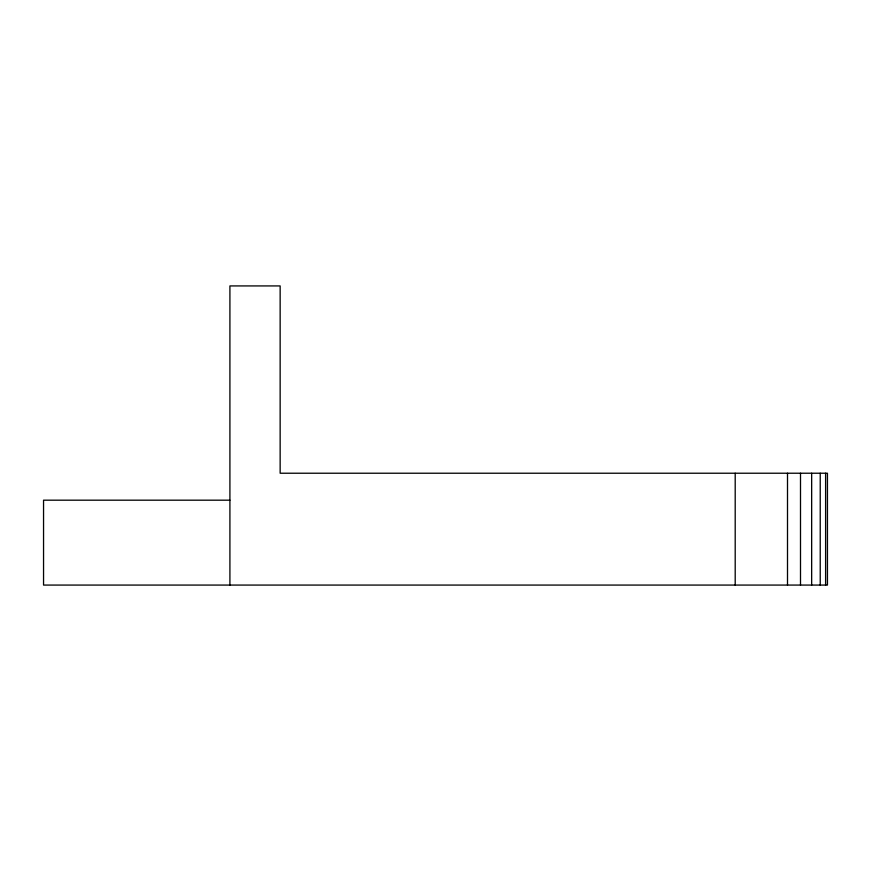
<?xml version="1.0" encoding="UTF-8"?>
<svg xmlns="http://www.w3.org/2000/svg" width="871" height="871" viewBox="0 0 871 871"><rect width="100%" height="100%" fill="white"/><g stroke="black" fill="none" stroke-linecap="round" stroke-linejoin="round"><path stroke-width="1.31" d="M229.911 500.183L43.55 500.183L43.55 585.072L827.45 585.072L827.45 473.225L280.146 473.225L280.146 285.928L229.911 285.928L229.911 585.072M825.61 473.225L825.61 585.072M820.232 473.225L820.232 585.072M811.663 473.225L811.663 585.072M800.503 473.225L800.503 585.072M787.504 473.225L787.504 585.072M735.2 473.225L735.2 585.072"/></g></svg>
